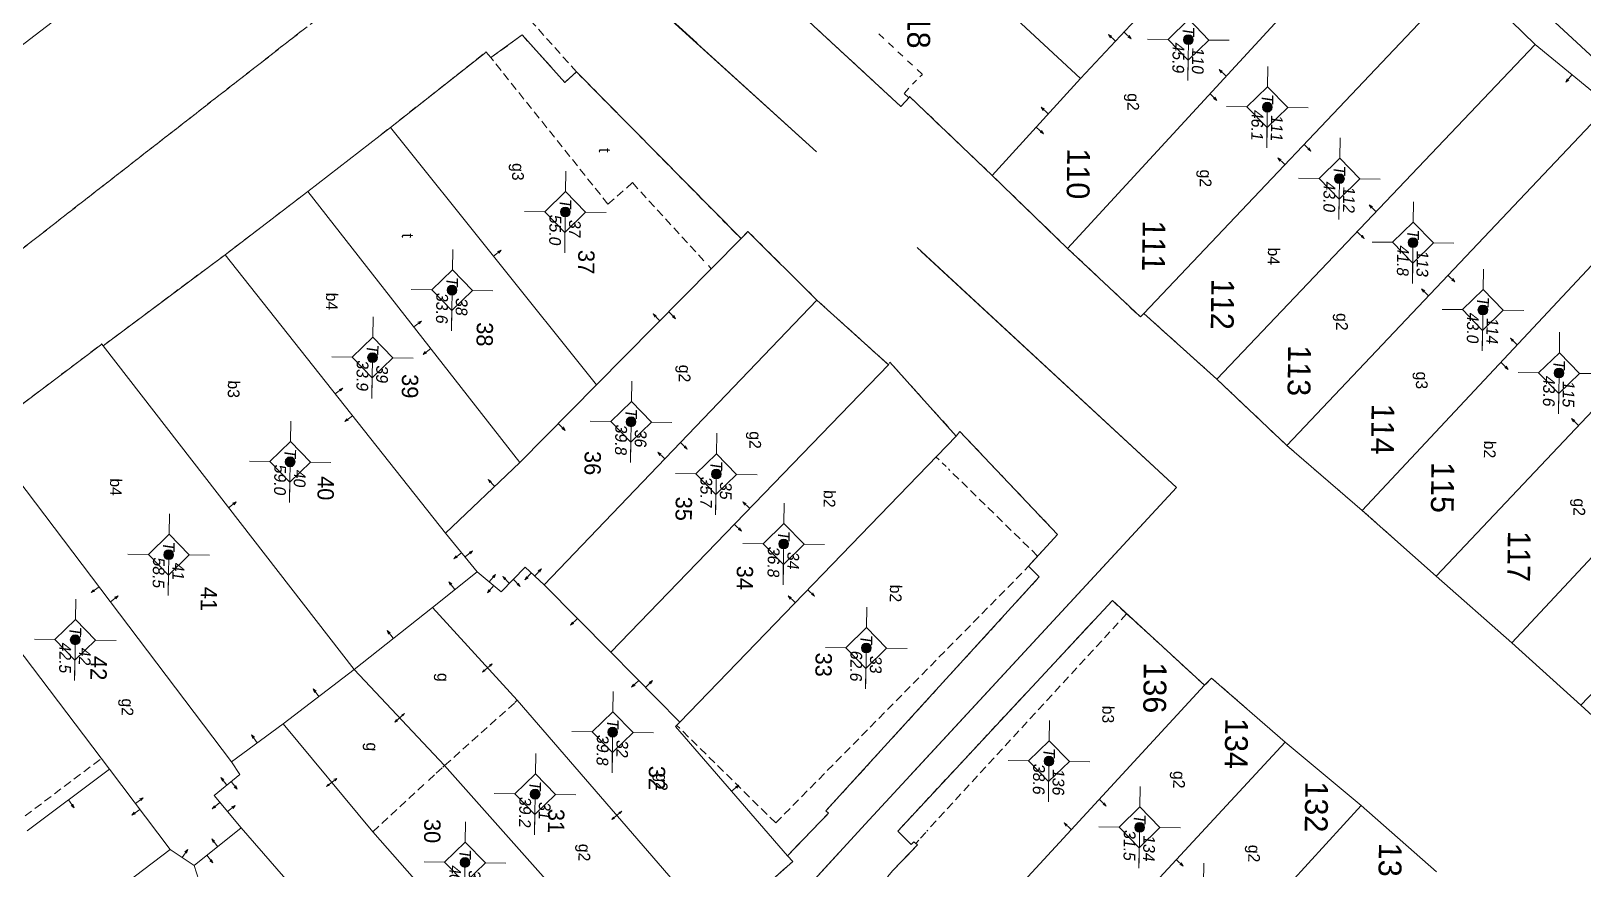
# Model space of a CAD drawing. Extents: x 601689 to 602595, y 1189742 to 1190763.
# Drawn here: x 602187.18 to 602234.73, y 1190335.29 to 1190360.97 of the extents above; entities that cross this region are included whole.
import ezdxf
from ezdxf.enums import TextEntityAlignment as Align

# ---------------------------------------------------------------- set-up
doc = ezdxf.new("R2010")
doc.units = 0
doc.header["$MEASUREMENT"] = 0
doc.linetypes.add('HIDDEN', pattern=[0.375, 0.25, -0.125])
for name, color, linetype in [('10', 250, 'Continuous'), ('11', 7, 'Continuous'), ('13', 7, 'Continuous'), ('14', 7, 'Continuous'), ('15', 7, 'Continuous'), ('16', 7, 'Continuous'), ('22', 7, 'Continuous'), ('53', 7, 'Continuous'), ('57', 7, 'Continuous')]:
    doc.layers.add(name, color=color, linetype=linetype)
doc.styles.add('TXT', font='vnshx.shx')

# ---------------------------------------------------------------- blocks, each defined once
blk = doc.blocks.new('NH3R')
at = {"layer": '16', "color": 7, "linetype": 'Continuous', "lineweight": 0}
for p, q in [((0, 0), (0.297, -0.005)), ((0.297, -0.005), (0.186, 0.031)), ((0.297, -0.005), (0.189, -0.033))]:
    blk.add_line(p, q, dxfattribs=at)
blk = doc.blocks.new('NH3')
at = {"layer": '16', "color": 7, "linetype": 'Continuous', "lineweight": 0}
for p, q in [((-0.199, -0.002), (-0.113, 0.021)), ((0.197, -0.012), (0.107, 0.015)), ((-0.199, -0.002), (0.197, -0.012)), ((-0.199, -0.002), (-0.116, -0.035)), ((0.197, -0.012), (0.104, -0.027))]:
    blk.add_line(p, q, dxfattribs=at)
blk = doc.blocks.new('*M919919919919')
at = {"layer": '13', "color": 3, "linetype": 'Continuous', "lineweight": 0}
blk.add_line((602496.999, 1189876.672), (602498.019, 1189876.672), dxfattribs=at)
at = {"layer": '13', "color": 3, "linetype": 'Continuous', "lineweight": 0, "style": 'TXT', "oblique": 7.6055}
for s, p in [('33', (602497.149, 1189876.972)), ('62.6', (602496.999, 1189876.372))]:
    blk.add_text(s, height=0.36, dxfattribs=at).set_placement(p, align=Align.MIDDLE_LEFT)
blk.add_text('T', height=0.36, dxfattribs=at).set_placement((602496.802, 1189876.672), align=Align.MIDDLE_RIGHT)
blk = doc.blocks.new('*M926926926926')
at = {"layer": '13', "color": 3, "linetype": 'Continuous', "lineweight": 0}
blk.add_line((602493.85, 1189874.095), (602494.87, 1189874.095), dxfattribs=at)
at = {"layer": '13', "color": 3, "linetype": 'Continuous', "lineweight": 0, "style": 'TXT', "oblique": 7.6055}
blk.add_text('T', height=0.36, dxfattribs=at).set_placement((602493.653, 1189874.095), align=Align.MIDDLE_RIGHT)
for s, p in [('34', (602494, 1189874.395)), ('36.8', (602493.85, 1189873.795))]:
    blk.add_text(s, height=0.36, dxfattribs=at).set_placement(p, align=Align.MIDDLE_LEFT)
blk = doc.blocks.new('*M930930930930')
at = {"layer": '13', "color": 3, "linetype": 'Continuous', "lineweight": 0}
blk.add_line((602491.738, 1189871.999), (602492.758, 1189871.999), dxfattribs=at)
at = {"layer": '13', "color": 3, "linetype": 'Continuous', "lineweight": 0, "style": 'TXT', "oblique": 7.6055}
for s, p in [('35', (602491.888, 1189872.299)), ('35.7', (602491.738, 1189871.699))]:
    blk.add_text(s, height=0.36, dxfattribs=at).set_placement(p, align=Align.MIDDLE_LEFT)
blk.add_text('T', height=0.36, dxfattribs=at).set_placement((602491.541, 1189871.999), align=Align.MIDDLE_RIGHT)
blk = doc.blocks.new('*M935935935935')
at = {"layer": '13', "color": 3, "linetype": 'Continuous', "lineweight": 0}
blk.add_line((602490.174, 1189869.367), (602491.194, 1189869.367), dxfattribs=at)
at = {"layer": '13', "color": 3, "linetype": 'Continuous', "lineweight": 0, "style": 'TXT', "oblique": 7.6055}
blk.add_text('T', height=0.36, dxfattribs=at).set_placement((602489.977, 1189869.367), align=Align.MIDDLE_RIGHT)
for s, p in [('36', (602490.324, 1189869.667)), ('39.8', (602490.174, 1189869.067))]:
    blk.add_text(s, height=0.36, dxfattribs=at).set_placement(p, align=Align.MIDDLE_LEFT)
blk = doc.blocks.new('*M936936936936')
at = {"layer": '13', "color": 3, "linetype": 'Continuous', "lineweight": 0}
blk.add_line((602499.692, 1189868.94), (602500.712, 1189868.94), dxfattribs=at)
at = {"layer": '13', "color": 3, "linetype": 'Continuous', "lineweight": 0, "style": 'TXT', "oblique": 7.6055}
blk.add_text('T', height=0.36, dxfattribs=at).set_placement((602499.495, 1189868.94), align=Align.MIDDLE_RIGHT)
for s, p in [('32', (602499.842, 1189869.24)), ('39.8', (602499.692, 1189868.64))]:
    blk.add_text(s, height=0.36, dxfattribs=at).set_placement(p, align=Align.MIDDLE_LEFT)
blk = doc.blocks.new('*M941941941941')
at = {"layer": '13', "color": 3, "linetype": 'Continuous', "lineweight": 0}
blk.add_line((602483.774, 1189867.257), (602484.794, 1189867.257), dxfattribs=at)
at = {"layer": '13', "color": 3, "linetype": 'Continuous', "lineweight": 0, "style": 'TXT', "oblique": 7.6055}
for s, p in [('37', (602483.924, 1189867.557)), ('55.0', (602483.774, 1189866.957))]:
    blk.add_text(s, height=0.36, dxfattribs=at).set_placement(p, align=Align.MIDDLE_LEFT)
blk.add_text('T', height=0.36, dxfattribs=at).set_placement((602483.577, 1189867.257), align=Align.MIDDLE_RIGHT)
blk = doc.blocks.new('*M943943943943')
at = {"layer": '13', "color": 3, "linetype": 'Continuous', "lineweight": 0}
blk.add_line((602501.626, 1189866.592), (602502.646, 1189866.592), dxfattribs=at)
at = {"layer": '13', "color": 3, "linetype": 'Continuous', "lineweight": 0, "style": 'TXT', "oblique": 7.6055}
blk.add_text('T', height=0.36, dxfattribs=at).set_placement((602501.429, 1189866.592), align=Align.MIDDLE_RIGHT)
for s, p in [('31', (602501.776, 1189866.892)), ('39.2', (602501.626, 1189866.292))]:
    blk.add_text(s, height=0.36, dxfattribs=at).set_placement(p, align=Align.MIDDLE_LEFT)
blk = doc.blocks.new('*M947947947947')
at = {"layer": '13', "color": 3, "linetype": 'Continuous', "lineweight": 0}
blk.add_line((602503.75, 1189864.474), (602504.77, 1189864.474), dxfattribs=at)
at = {"layer": '13', "color": 3, "linetype": 'Continuous', "lineweight": 0, "style": 'TXT', "oblique": 7.6055}
for s, p in [('30', (602503.9, 1189864.774)), ('40.1', (602503.75, 1189864.174))]:
    blk.add_text(s, height=0.36, dxfattribs=at).set_placement(p, align=Align.MIDDLE_LEFT)
blk.add_text('T', height=0.36, dxfattribs=at).set_placement((602503.553, 1189864.474), align=Align.MIDDLE_RIGHT)
blk = doc.blocks.new('*M950950950950')
at = {"layer": '13', "color": 3, "linetype": 'Continuous', "lineweight": 0}
blk.add_line((602486.22, 1189863.824), (602487.24, 1189863.824), dxfattribs=at)
at = {"layer": '13', "color": 3, "linetype": 'Continuous', "lineweight": 0, "style": 'TXT', "oblique": 7.6055}
for s, p in [('38', (602486.37, 1189864.124)), ('33.6', (602486.22, 1189863.524))]:
    blk.add_text(s, height=0.36, dxfattribs=at).set_placement(p, align=Align.MIDDLE_LEFT)
blk.add_text('T', height=0.36, dxfattribs=at).set_placement((602486.023, 1189863.824), align=Align.MIDDLE_RIGHT)
blk = doc.blocks.new('*M954954954954')
at = {"layer": '13', "color": 3, "linetype": 'Continuous', "lineweight": 0}
blk.add_line((602488.321, 1189861.416), (602489.341, 1189861.416), dxfattribs=at)
at = {"layer": '13', "color": 3, "linetype": 'Continuous', "lineweight": 0, "style": 'TXT', "oblique": 7.6055}
for s, p in [('39', (602488.471, 1189861.716)), ('33.9', (602488.321, 1189861.116))]:
    blk.add_text(s, height=0.36, dxfattribs=at).set_placement(p, align=Align.MIDDLE_LEFT)
blk.add_text('T', height=0.36, dxfattribs=at).set_placement((602488.124, 1189861.416), align=Align.MIDDLE_RIGHT)
blk = doc.blocks.new('*M959959959959')
at = {"layer": '13', "color": 3, "linetype": 'Continuous', "lineweight": 0}
blk.add_line((602491.552, 1189858.939), (602492.572, 1189858.939), dxfattribs=at)
at = {"layer": '13', "color": 3, "linetype": 'Continuous', "lineweight": 0, "style": 'TXT', "oblique": 7.6055}
blk.add_text('T', height=0.36, dxfattribs=at).set_placement((602491.355, 1189858.939), align=Align.MIDDLE_RIGHT)
for s, p in [('40', (602491.702, 1189859.239)), ('59.0', (602491.552, 1189858.639))]:
    blk.add_text(s, height=0.36, dxfattribs=at).set_placement(p, align=Align.MIDDLE_LEFT)
blk = doc.blocks.new('*M970970970970')
at = {"layer": '13', "color": 3, "linetype": 'Continuous', "lineweight": 0}
blk.add_line((602494.451, 1189855.261), (602495.471, 1189855.261), dxfattribs=at)
at = {"layer": '13', "color": 3, "linetype": 'Continuous', "lineweight": 0, "style": 'TXT', "oblique": 7.6055}
for s, p in [('41', (602494.601, 1189855.561)), ('58.5', (602494.451, 1189854.961))]:
    blk.add_text(s, height=0.36, dxfattribs=at).set_placement(p, align=Align.MIDDLE_LEFT)
blk.add_text('T', height=0.36, dxfattribs=at).set_placement((602494.254, 1189855.261), align=Align.MIDDLE_RIGHT)
blk = doc.blocks.new('*M976976976976')
at = {"layer": '13', "color": 3, "linetype": 'Continuous', "lineweight": 0}
blk.add_line((602497.101, 1189852.434), (602498.121, 1189852.434), dxfattribs=at)
at = {"layer": '13', "color": 3, "linetype": 'Continuous', "lineweight": 0, "style": 'TXT', "oblique": 7.6055}
for s, p in [('42', (602497.251, 1189852.734)), ('42.5', (602497.101, 1189852.134))]:
    blk.add_text(s, height=0.36, dxfattribs=at).set_placement(p, align=Align.MIDDLE_LEFT)
blk.add_text('T', height=0.36, dxfattribs=at).set_placement((602496.904, 1189852.434), align=Align.MIDDLE_RIGHT)
blk = doc.blocks.new('CENTRD')
at = {"layer": '11', "linetype": 'Continuous', "lineweight": 0}
h = blk.add_hatch(color=2, dxfattribs=at)
edge = h.paths.add_edge_path()
edge.add_arc((0, 0), 0.15, 0, 360)
at = {"layer": '11', "color": 2, "linetype": 'Continuous', "lineweight": 0}
for p, q in [((0, 1.25), (0, 0.625)), ((0, 0.625), (-0.625, 0)), ((0.625, 0), (0, 0.625)), ((-0.625, 0), (-1.25, 0)), ((-0.625, 0), (0, -0.625)), ((0, -0.625), (0.625, 0)), ((1.25, 0), (0.625, 0)), ((0, -0.625), (0, -1.25))]:
    blk.add_line(p, q, dxfattribs=at)
blk.add_circle((0, 0), 0.15, dxfattribs=at)
blk = doc.blocks.new('*M1186118611861186')
at = {"layer": '13', "color": 3, "linetype": 'Continuous', "lineweight": 0}
blk.add_line((602488.268, 1189897.775), (602489.288, 1189897.775), dxfattribs=at)
at = {"layer": '13', "color": 3, "linetype": 'Continuous', "lineweight": 0, "style": 'TXT', "oblique": 7.6055}
for s, p in [('115', (602488.418, 1189898.075)), ('43.6', (602488.268, 1189897.475))]:
    blk.add_text(s, height=0.36, dxfattribs=at).set_placement(p, align=Align.MIDDLE_LEFT)
blk.add_text('T', height=0.36, dxfattribs=at).set_placement((602488.071, 1189897.775), align=Align.MIDDLE_RIGHT)
blk = doc.blocks.new('*M1190119011901190')
at = {"layer": '13', "color": 3, "linetype": 'Continuous', "lineweight": 0}
blk.add_line((602486.368, 1189895.413), (602487.388, 1189895.413), dxfattribs=at)
at = {"layer": '13', "color": 3, "linetype": 'Continuous', "lineweight": 0, "style": 'TXT', "oblique": 7.6055}
for s, p in [('114', (602486.518, 1189895.713)), ('43.0', (602486.368, 1189895.113))]:
    blk.add_text(s, height=0.36, dxfattribs=at).set_placement(p, align=Align.MIDDLE_LEFT)
blk.add_text('T', height=0.36, dxfattribs=at).set_placement((602486.171, 1189895.413), align=Align.MIDDLE_RIGHT)
blk = doc.blocks.new('*M1193119311931193')
at = {"layer": '13', "color": 3, "linetype": 'Continuous', "lineweight": 0}
blk.add_line((602484.336, 1189893.242), (602485.356, 1189893.242), dxfattribs=at)
at = {"layer": '13', "color": 3, "linetype": 'Continuous', "lineweight": 0, "style": 'TXT', "oblique": 7.6055}
for s, p in [('113', (602484.486, 1189893.542)), ('41.8', (602484.336, 1189892.942))]:
    blk.add_text(s, height=0.36, dxfattribs=at).set_placement(p, align=Align.MIDDLE_LEFT)
blk.add_text('T', height=0.36, dxfattribs=at).set_placement((602484.139, 1189893.242), align=Align.MIDDLE_RIGHT)
blk = doc.blocks.new('*M1195119511951195')
at = {"layer": '13', "color": 3, "linetype": 'Continuous', "lineweight": 0}
blk.add_line((602482.41, 1189890.96), (602483.43, 1189890.96), dxfattribs=at)
at = {"layer": '13', "color": 3, "linetype": 'Continuous', "lineweight": 0, "style": 'TXT', "oblique": 7.6055}
for s, p in [('112', (602482.56, 1189891.26)), ('43.0', (602482.41, 1189890.66))]:
    blk.add_text(s, height=0.36, dxfattribs=at).set_placement(p, align=Align.MIDDLE_LEFT)
blk.add_text('T', height=0.36, dxfattribs=at).set_placement((602482.213, 1189890.96), align=Align.MIDDLE_RIGHT)
blk = doc.blocks.new('*M1200120012001200')
at = {"layer": '13', "color": 3, "linetype": 'Continuous', "lineweight": 0}
blk.add_line((602480.25, 1189888.719), (602481.27, 1189888.719), dxfattribs=at)
at = {"layer": '13', "color": 3, "linetype": 'Continuous', "lineweight": 0, "style": 'TXT', "oblique": 7.6055}
for s, p in [('111', (602480.4, 1189889.019)), ('46.1', (602480.25, 1189888.419))]:
    blk.add_text(s, height=0.36, dxfattribs=at).set_placement(p, align=Align.MIDDLE_LEFT)
blk.add_text('T', height=0.36, dxfattribs=at).set_placement((602480.053, 1189888.719), align=Align.MIDDLE_RIGHT)
blk = doc.blocks.new('*M1205120512051205')
at = {"layer": '13', "color": 3, "linetype": 'Continuous', "lineweight": 0}
blk.add_line((602478.219, 1189886.272), (602479.239, 1189886.272), dxfattribs=at)
at = {"layer": '13', "color": 3, "linetype": 'Continuous', "lineweight": 0, "style": 'TXT', "oblique": 7.6055}
for s, p in [('110', (602478.369, 1189886.572)), ('45.9', (602478.219, 1189885.972))]:
    blk.add_text(s, height=0.36, dxfattribs=at).set_placement(p, align=Align.MIDDLE_LEFT)
blk.add_text('T', height=0.36, dxfattribs=at).set_placement((602478.022, 1189886.272), align=Align.MIDDLE_RIGHT)
blk = doc.blocks.new('*M1207120712071207')
at = {"layer": '13', "color": 3, "linetype": 'Continuous', "lineweight": 0}
blk.add_line((602502.374, 1189885.126), (602503.394, 1189885.126), dxfattribs=at)
at = {"layer": '13', "color": 3, "linetype": 'Continuous', "lineweight": 0, "style": 'TXT', "oblique": 7.6055}
blk.add_text('T', height=0.36, dxfattribs=at).set_placement((602502.177, 1189885.126), align=Align.MIDDLE_RIGHT)
for s, p in [('134', (602502.524, 1189885.426)), ('31.5', (602502.374, 1189884.826))]:
    blk.add_text(s, height=0.36, dxfattribs=at).set_placement(p, align=Align.MIDDLE_LEFT)
blk = doc.blocks.new('*M1211121112111211')
at = {"layer": '13', "color": 3, "linetype": 'Continuous', "lineweight": 0}
blk.add_line((602500.385, 1189882.32), (602501.405, 1189882.32), dxfattribs=at)
at = {"layer": '13', "color": 3, "linetype": 'Continuous', "lineweight": 0, "style": 'TXT', "oblique": 7.6055}
for s, p in [('136', (602500.535, 1189882.62)), ('38.6', (602500.385, 1189882.02))]:
    blk.add_text(s, height=0.36, dxfattribs=at).set_placement(p, align=Align.MIDDLE_LEFT)
blk.add_text('T', height=0.36, dxfattribs=at).set_placement((602500.188, 1189882.32), align=Align.MIDDLE_RIGHT)

msp = doc.modelspace()

# ---------------------------------------------------------------- linework, layer by layer
at = {"layer": '10', "color": 7, "linetype": 'Continuous', "lineweight": 0}
for p, q in [((602208.66, 1190369.453), (602219.334, 1190359.516)), ((602228.659, 1190364.868), (602218.944, 1190354.311)), ((602221.276, 1190352.319), (602231.098, 1190362.675)), ((602231.098, 1190362.675), (602233.27, 1190360.554)), ((602221.486, 1190361.807), (602219.334, 1190359.516)), ((602235.904, 1190359.359), (602233.603, 1190361.491)), ((602233.27, 1190360.554), (602223.519, 1190350.298)), ((602233.27, 1190360.554), (602235.534, 1190358.703)), ((602219.334, 1190359.516), (602216.634, 1190356.543)), ((602235.534, 1190358.703), (602225.661, 1190348.269)), ((602195.666, 1190356.05), (602198.193, 1190358.015)), ((602204.505, 1190350.129), (602198.193, 1190358.015)), ((602216.634, 1190356.543), (602218.944, 1190354.311)), ((602227.974, 1190346.277), (602237.677, 1190356.654)), ((602193.129, 1190354.115), (602195.666, 1190356.05)), ((602202.163, 1190347.751), (602195.666, 1190356.05)), ((602208.937, 1190354.608), (602204.505, 1190350.129)), ((602240.029, 1190354.632), (602230.236, 1190344.266)), ((602189.391, 1190351.327), (602193.129, 1190354.115)), ((602193.129, 1190354.115), (602199.883, 1190345.582)), ((602211.261, 1190352.726), (602202.901, 1190344.001)), ((602213.454, 1190350.746), (602211.261, 1190352.726)), ((602232.559, 1190342.224), (602242.252, 1190352.631)), ((602221.276, 1190352.319), (602223.519, 1190350.298)), ((602189.391, 1190351.327), (602197.085, 1190341.41)), ((602204.953, 1190341.933), (602213.454, 1190350.746)), ((602223.519, 1190350.298), (602225.661, 1190348.269)), ((602244.403, 1190350.572), (602234.672, 1190340.315)), ((602204.505, 1190350.129), (602202.163, 1190347.751)), ((602193.326, 1190338.571), (602185.89, 1190348.394)), ((602207.064, 1190339.793), (602215.534, 1190348.558)), ((602225.661, 1190348.269), (602227.974, 1190346.277)), ((602202.163, 1190347.751), (602199.883, 1190345.582)), ((602183.434, 1190346.468), (602189.583, 1190338.352)), ((602227.974, 1190346.277), (602230.236, 1190344.266)), ((602199.883, 1190345.582), (602200.857, 1190344.398)), ((602200.857, 1190344.398), (602199.482, 1190343.307)), ((602230.236, 1190344.266), (602232.559, 1190342.224)), ((602202.901, 1190344.001), (602204.953, 1190341.933)), ((602199.482, 1190343.307), (602197.085, 1190341.41)), ((602232.559, 1190342.224), (602234.672, 1190340.315)), ((602204.953, 1190341.933), (602207.064, 1190339.793)), ((602197.085, 1190341.41), (602194.913, 1190339.74)), ((602223.14, 1190340.922), (602216.694, 1190333.94)), ((602234.672, 1190340.315), (602236.934, 1190338.224)), ((602194.913, 1190339.74), (602193.326, 1190338.571)), ((602227.94, 1190337.236), (602225.606, 1190339.178)), ((602187.067, 1190336.458), (602189.583, 1190338.352)), ((602189.583, 1190338.352), (602191.449, 1190335.887)), ((602227.94, 1190337.236), (602221.249, 1190329.938)), ((602230.251, 1190335.205), (602227.94, 1190337.236)), ((602193.618, 1190336.558), (602192.182, 1190335.397)), ((602201.573, 1190327.418), (602193.618, 1190336.558)), ((602182.901, 1190329.434), (602191.449, 1190335.887)), ((602191.449, 1190335.887), (602192.182, 1190335.397)), ((602192.182, 1190335.397), (602192.901, 1190333.127))]:
    msp.add_line(p, q, dxfattribs=at)
for points in [[(602216.634, 1190356.543), (602214.107, 1190358.958), (602213.832, 1190358.661), (602205.676, 1190366.204), (602208.66, 1190369.453)], [(602198.193, 1190358.015), (602201.125, 1190360.326), (602201.273, 1190360.154), (602202.232, 1190360.85), (602203.542, 1190359.393), (602203.897, 1190359.718), (602208.937, 1190354.608)], [(602208.937, 1190354.608), (602209.15, 1190354.825), (602211.261, 1190352.726)], [(602218.944, 1190354.311), (602221.174, 1190352.21), (602221.276, 1190352.319)], [(602185.89, 1190348.394), (602185.724, 1190348.647), (602189.352, 1190351.377), (602189.391, 1190351.327)], [(602215.534, 1190348.558), (602213.496, 1190350.826), (602213.454, 1190350.746)], [(602210.358, 1190335.697), (602211.616, 1190337), (602211.537, 1190337.072), (602218.075, 1190344.242), (602217.75, 1190344.567), (602218.633, 1190345.544), (602215.646, 1190348.696), (602215.534, 1190348.558)], [(602200.857, 1190344.398), (602201.588, 1190343.789), (602202.328, 1190344.538), (602202.901, 1190344.001)], [(602208.166, 1190333.428), (602202.083, 1190340.461), (602199.482, 1190343.307)], [(602223.14, 1190340.922), (602220.315, 1190343.522), (602213.738, 1190336.451), (602214.153, 1190336.045), (602214.234, 1190336.124), (602214.343, 1190336.033), (602213.591, 1190335.243)], [(602197.085, 1190341.41), (602199.855, 1190338.462), (602206.05, 1190331.487)], [(602225.606, 1190339.178), (602223.353, 1190341.139), (602223.14, 1190340.922)], [(602210.358, 1190335.697), (602206.932, 1190339.655), (602207.064, 1190339.793)], [(602194.913, 1190339.74), (602197.657, 1190336.432), (602203.812, 1190329.437)], [(602218.263, 1190330.969), (602218.937, 1190331.98), (602225.606, 1190339.178)], [(602193.618, 1190336.558), (602192.793, 1190337.549), (602193.581, 1190338.188), (602193.326, 1190338.571)], [(602208.166, 1190333.428), (602210.525, 1190335.525), (602210.358, 1190335.697)]]:
    msp.add_lwpolyline(points, dxfattribs=at)
at = {"layer": '14', "color": 6, "linetype": 'HIDDEN', "lineweight": 0}
for p, q in [((602213.163, 1190360.88), (602213.311, 1190360.738)), ((602213.46, 1190360.606), (602213.608, 1190360.465)), ((602213.746, 1190360.333), (602213.894, 1190360.201)), ((602204.861, 1190355.664), (602201.273, 1190360.154)), ((602214.042, 1190360.059), (602214.19, 1190359.926)), ((602214.338, 1190359.794), (602214.487, 1190359.652)), ((602214.314, 1190359.465), (602214.192, 1190359.346)), ((602214.497, 1190359.642), (602214.415, 1190359.563)), ((602213.938, 1190359.06), (602214.076, 1190358.918)), ((602214.08, 1190359.218), (602213.948, 1190359.07)), ((602204.861, 1190355.664), (602205.621, 1190356.333)), ((602205.611, 1190356.324), (602207.857, 1190353.863)), ((602207.936, 1190353.782), (602208.024, 1190353.68)), ((602215.004, 1190347.834), (602214.906, 1190347.926)), ((602215.221, 1190347.622), (602215.103, 1190347.743)), ((602218.024, 1190344.883), (602215.29, 1190347.551)), ((602210.001, 1190336.703), (602217.75, 1190344.567)), ((602220.75, 1190343.115), (602214.628, 1190336.45)), ((602202.002, 1190340.392), (602202.083, 1190340.461)), ((602207.051, 1190339.613), (602206.962, 1190339.694)), ((602210.001, 1190336.703), (602207.051, 1190339.613)), ((602186.7, 1190336.692), (602189.338, 1190338.676)), ((602199.592, 1190338.225), (602199.785, 1190338.403)), ((602197.657, 1190336.432), (602199.248, 1190337.91)), ((602199.359, 1190338.008), (602199.572, 1190338.205)), ((602214.384, 1190336.173), (602214.293, 1190336.073)), ((602214.597, 1190336.41), (602214.435, 1190336.232))]:
    msp.add_line(p, q, dxfattribs=at)
msp.add_lwpolyline([(602199.805, 1190338.413), (602199.855, 1190338.462), (602202.002, 1190340.382)], dxfattribs=at)
at = {"layer": '22', "color": 7, "linetype": 'HIDDEN', "lineweight": 0}
for p, q in [((602205.676, 1190366.204), (602213.832, 1190358.661)), ((602195.464, 1190360.963), (602173.265, 1190343.657)), ((602201.273, 1190360.154), (602202.232, 1190360.85)), ((602201.273, 1190360.154), (602202.232, 1190360.85)), ((602202.232, 1190360.85), (602203.542, 1190359.393)), ((602202.232, 1190360.85), (602203.542, 1190359.393)), ((602198.193, 1190358.015), (602201.125, 1190360.326)), ((602199.942, 1190359.392), (602201.125, 1190360.326)), ((602201.125, 1190360.326), (602201.273, 1190360.154)), ((602201.125, 1190360.326), (602201.273, 1190360.154)), ((602203.542, 1190359.393), (602203.897, 1190359.718)), ((602203.542, 1190359.393), (602203.897, 1190359.718)), ((602203.897, 1190359.718), (602208.937, 1190354.608)), ((602203.897, 1190359.718), (602204.281, 1190359.332)), ((602214.107, 1190358.958), (602213.832, 1190358.661)), ((602214.107, 1190358.958), (602216.634, 1190356.543)), ((602197.91, 1190357.8), (602198.193, 1190358.015)), ((602216.634, 1190356.543), (602218.944, 1190354.311)), ((602193.129, 1190354.115), (602195.393, 1190355.844)), ((602208.937, 1190354.608), (602209.15, 1190354.825)), ((602209.15, 1190354.825), (602211.261, 1190352.726)), ((602189.391, 1190351.327), (602193.129, 1190354.115)), ((602218.944, 1190354.311), (602221.174, 1190352.21)), ((602213.454, 1190350.746), (602211.261, 1190352.726)), ((602221.174, 1190352.21), (602221.276, 1190352.319)), ((602221.276, 1190352.319), (602223.519, 1190350.298)), ((602185.724, 1190348.647), (602189.352, 1190351.377)), ((602189.352, 1190351.377), (602189.391, 1190351.327)), ((602213.496, 1190350.826), (602213.454, 1190350.746)), ((602215.534, 1190348.558), (602213.496, 1190350.826)), ((602223.519, 1190350.298), (602225.661, 1190348.269)), ((602215.646, 1190348.696), (602215.534, 1190348.558)), ((602218.633, 1190345.544), (602215.646, 1190348.696)), ((602225.661, 1190348.269), (602227.974, 1190346.277)), ((602227.974, 1190346.277), (602228.991, 1190345.373)), ((602218.024, 1190344.883), (602218.633, 1190345.544)), ((602217.75, 1190344.567), (602218.024, 1190344.883)), ((602218.075, 1190344.242), (602217.75, 1190344.567)), ((602211.537, 1190337.072), (602218.075, 1190344.242)), ((602210.358, 1190335.697), (602211.616, 1190337)), ((602211.616, 1190337), (602211.537, 1190337.072)), ((602208.166, 1190333.428), (602210.525, 1190335.525)), ((602210.525, 1190335.525), (602210.358, 1190335.697))]:
    msp.add_line(p, q, dxfattribs=at)
for points in [[(602203.897, 1190359.718), (602199.78, 1190364.324), (602173.265, 1190343.657)], [(602203.897, 1190359.718), (602199.78, 1190364.324), (602194.22, 1190359.99)], [(602203.897, 1190359.718), (602199.78, 1190364.324), (602195.191, 1190360.747)], [(602224.43, 1190340.205), (602223.353, 1190341.139), (602223.14, 1190340.922), (602220.75, 1190343.115), (602220.315, 1190343.522), (602213.738, 1190336.451), (602214.153, 1190336.045), (602214.234, 1190336.124), (602214.343, 1190336.033), (602213.591, 1190335.243), (602208.336, 1190329.015), (602207.776, 1190328.283), (602210.137, 1190326.181), (602212.47, 1190324.199), (602214.644, 1190322.298), (602216.897, 1190320.297), (602219.16, 1190318.336), (602221.482, 1190316.294), (602223.754, 1190314.223), (602227.698, 1190310.859)]]:
    msp.add_lwpolyline(points, dxfattribs=at)
for p in [(602201.125, 1190360.326), (602201.125, 1190360.326), (602201.273, 1190360.154), (602201.273, 1190360.154), (602203.542, 1190359.393), (602203.542, 1190359.393), (602214.107, 1190358.958), (602213.832, 1190358.661), (602208.937, 1190354.608), (602209.15, 1190354.825), (602189.352, 1190351.377), (602189.452, 1190351.366)]:
    msp.add_point(p, dxfattribs=at)
at = {"layer": '57', "color": 172, "linetype": 'Continuous', "lineweight": 0}
for p, q in [((602211.254, 1190357.267), (602193.405, 1190373.463)), ((602168.533, 1190346.452), (602194.548, 1190366.398)), ((602211.254, 1190357.267), (602201.295, 1190366.3))]:
    msp.add_line(p, q, dxfattribs=at)
for points in [[(602207.579, 1190360.607), (602193.315, 1190373.544), (602189, 1190377.463)], [(602214.279, 1190321.173), (602205.421, 1190328.665), (602212.741, 1190336.665), (602222.283, 1190346.985), (602214.442, 1190354.223)], [(602214.101, 1190338.136), (602222.283, 1190346.985), (602214.334, 1190354.335)], [(602214.021, 1190321.397), (602205.421, 1190328.665), (602211.939, 1190335.787)]]:
    msp.add_lwpolyline(points, dxfattribs=at)

# ---------------------------------------------------------------- block references
at = {"layer": '11', "color": 2, "linetype": 'Continuous', "lineweight": 0, "rotation": 269.1680420500809}
for p in [(602222.646, 1190360.704), (602225.063, 1190358.637), (602227.273, 1190356.445), (602203.552, 1190355.425), (602229.526, 1190354.486), (602200.084, 1190353.029), (602231.668, 1190352.423), (602197.646, 1190350.964), (602234.002, 1190350.489), (602205.569, 1190348.995), (602195.122, 1190347.769), (602208.178, 1190347.393), (602210.243, 1190345.251), (602191.403, 1190344.924), (602188.537, 1190342.315), (602212.774, 1190342.065), (602205.004, 1190339.485), (602218.372, 1190338.597), (602202.628, 1190337.585), (602221.149, 1190336.568), (602200.48, 1190335.492), (602223.102, 1190334.218)]:
    msp.add_blockref('CENTRD', p, dxfattribs=at)
at = {"layer": '13', "color": 3, "linetype": 'Continuous', "lineweight": 0, "rotation": 269.1680420500809}
for name in ['*M1205120512051205', '*M1200120012001200', '*M1195119511951195', '*M941941941941', '*M1193119311931193', '*M950950950950', '*M1190119011901190', '*M954954954954', '*M1186118611861186', '*M935935935935', '*M959959959959', '*M930930930930', '*M926926926926', '*M970970970970', '*M976976976976', '*M919919919919', '*M936936936936', '*M1211121112111211', '*M943943943943', '*M1207120712071207', '*M947947947947']:
    msp.add_blockref(name, (-578790.27, 1810052.359), dxfattribs=at)
at = {"layer": '16', "color": 7, "linetype": 'Continuous', "lineweight": 0}
for name, p, xscale, yscale, rotation in [('NH3R', (602220.41, 1190360.661), 1.000002453164529, 1.000002453164529, 136.7996277665218), ('NH3R', (602220.674, 1190360.937), 1.000002453164529, 1.000002453164529, 316.7996277665218), ('NH3R', (602234.397, 1190359.629), 1.000002856509718, 1.000002856509718, 230.7379488683594), ('NH3R', (602226.188, 1190357.492), 1.000001684995425, 1.000001684995425, 316.5071213682351), ('NH3R', (602225.599, 1190356.879), 1.000001684995425, 1.000001684995425, 136.507121368235), ('NH3R', (602228.399, 1190355.432), 1.000001337356186, 1.000001337356186, 136.4504783673249), ('NH3R', (602227.821, 1190354.819), 1.000001337356186, 1.000001337356186, 316.4504783673249), ('NH3R', (602201.349, 1190354.072), 1.00000199417784, 1.00000199417784, 38.66811187964257), ('NH3R', (602206.452, 1190352.092), 0.9999987565668986, 0.9999987565668986, 135.2989414792885), ('NH3R', (602206.726, 1190352.368), 0.9999987565668988, 0.9999987565668988, 315.2989414792884), ('NH3R', (602198.91, 1190351.905), 1.000001692194542, 1.000001692194542, 38.05123208494507), ('NH3R', (602199.43, 1190351.239), 1.000001692194542, 1.000001692194542, 218.0512320849449), ('NH3R', (602232.723, 1190351.351), 1.000001207902172, 1.000001207902172, 136.9225839998702), ('NH3R', (602232.226, 1190350.809), 1.000001207902172, 1.000001207902172, 316.9225839998703), ('NH3R', (602196.501, 1190349.848), 1.000003043155208, 1.000003043155208, 38.35549672937514), ('NH3R', (602197.032, 1190349.181), 1.000003043155208, 1.000003043155208, 218.355496729375), ('NH3R', (602207.081, 1190348.363), 1.00000290277265, 1.00000290277265, 316.2235440916198), ('NH3R', (602206.604, 1190347.86), 1.00000290277265, 1.00000290277265, 136.2235440916199), ('NH3R', (602201.392, 1190347.011), 1.000001331501482, 1.000001331501482, 134.0256042270496), ('NH3R', (602193.233, 1190346.363), 0.9999970775838972, 0.9999970775838972, 37.80543290979581), ('NH3R', (602209.204, 1190346.334), 0.9999989248575268, 0.9999989248575268, 136.0349707510147), ('NH3R', (602208.737, 1190345.85), 0.9999989248575266, 0.9999989248575266, 316.0349707510146), ('NH3R', (602200.374, 1190344.985), 1.000001987228096, 1.000001987228096, 219.4452762998749), ('NH3R', (602200.482, 1190344.854), 1.000001987228096, 1.000001987228096, 39.44527629987493), ('NH3R', (602200.169, 1190343.858), 0.9999982258581738, 0.9999982258581738, 128.4407978399074), ('NH3R', (602201.222, 1190344.093), 1.000001300926917, 1.000001300926917, 50.17747262710521), ('NH3R', (602201.361, 1190343.982), 1.000001300926917, 1.000001300926917, 230.1774726271052), ('NH3R', (602210.594, 1190343.455), 0.9999989248575268, 0.9999989248575268, 136.0349707510147), ('NH3R', (602210.979, 1190343.859), 0.9999989248575266, 0.9999989248575266, 316.0349707510146), ('NH3R', (602198.278, 1190342.364), 1.000003173866659, 1.000003173866659, 128.3740812993853), ('NH3R', (602203.927, 1190342.967), 0.9999976393124348, 0.9999976393124348, 224.771010125893), ('NH3', (602201.166, 1190341.445), 0.9999982517598972, 0.9999982517598972, 222.7050153288848), ('NH3', (602198.475, 1190339.931), 0.9999978865769752, 0.9999978865769752, 43.20507697466474), ('NH3R', (602193.186, 1190337.863), 1.000001947676343, 1.000001947676343, 129.0283045547395), ('NH3R', (602193.318, 1190337.971), 1.000001947676343, 1.000001947676343, 309.0283045547397), ('NH3', (602196.398, 1190337.939), 1.000002452741689, 1.000002452741689, 219.8619992975598), ('NH3R', (602208.645, 1190337.672), 1.00000240174077, 1.00000240174077, 40.88225458641503), ('NH3R', (602188.33, 1190337.41), 0.9999988510230264, 0.9999988510230264, 306.9885028806894), ('NH3R', (602219.049, 1190336.498), 1.000001291516023, 1.000001291516023, 136.4973038651627), ('NH3R', (602192.901, 1190335.977), 1.000001636065298, 1.000001636065298, 128.9428684319278), ('NH3R', (602192.567, 1190335.712), 1.000001636065298, 1.000001636065298, 308.9428684319278)]:
    msp.add_blockref(name, p, dxfattribs=dict(at, xscale=xscale, yscale=yscale, rotation=rotation))
for name, p, rotation in [('NH3R', (602223.806, 1190359.585), 137.3757926086135), ('NH3R', (602223.299, 1190359.051), 317.3757926086135), ('NH3R', (602218.349, 1190358.43), 137.7447059361168), ('NH3R', (602217.985, 1190358.024), 317.7447059361169), ('NH3R', (602230.004, 1190352.859), 136.5824646593384), ('NH3R', (602230.593, 1190353.492), 316.5824646593385), ('NH3R', (602203.339, 1190348.945), 315.4310294913448), ('NH3R', (602234.6, 1190348.886), 136.6298636046161), ('NH3R', (602202.615, 1190344.275), 46.79982488917382), ('NH3R', (602201.842, 1190344.045), 135.3744204140291), ('NH3R', (602201.964, 1190344.163), 315.3744204140291), ('NH3R', (602202.517, 1190344.366), 226.7998248891738), ('NH3R', (602189.27, 1190343.938), 217.1219783986726), ('NH3R', (602189.613, 1190343.483), 37.12197839867265), ('NH3R', (602196.004, 1190340.574), 127.5489241352703), ('NH3R', (602205.801, 1190341.07), 224.6200748447748), ('NH3R', (602206.008, 1190340.858), 44.62007484477495), ('NH3R', (602194.114, 1190339.161), 126.3695261470243), ('NH3R', (602190.379, 1190337.302), 37.12197839867265), ('NH3R', (602219.912, 1190337.427), 317.2815139027687), ('NH3R', (602190.516, 1190337.12), 217.1219783986726), ('NH3R', (602192.969, 1190337.326), 219.814307985261), ('NH3R', (602193.205, 1190337.053), 39.81430798526097), ('NH3', (602205.124, 1190336.94), 40.85446994029039), ('NH3R', (602191.816, 1190335.642), 56.24602539792628), ('NH3R', (602222.267, 1190335.585), 317.1872351085507)]:
    msp.add_blockref(name, p, dxfattribs=dict(at, rotation=rotation))

# ---------------------------------------------------------------- texts
at = {"layer": '15', "color": 7, "linetype": 'Continuous', "lineweight": 0, "style": 'TXT'}
for s, p in [('g2', (602220.775, 1190358.799)), ('t', (602204.584, 1190357.319)), ('g3', (602201.924, 1190356.657)), ('g2', (602222.993, 1190356.458)), ('t', (602198.547, 1190354.701)), ('b4', (602225.08, 1190354.07)), ('b4', (602196.22, 1190352.686)), ('g2', (602227.173, 1190352.061)), ('g2', (602207.03, 1190350.477)), ('b3', (602193.213, 1190349.997)), ('g3', (602229.618, 1190350.267)), ('g2', (602209.193, 1190348.438)), ('b2', (602231.7, 1190348.149)), ('b4', (602189.602, 1190346.996)), ('b2', (602211.468, 1190346.637)), ('g2', (602234.445, 1190346.381)), ('b2', (602213.498, 1190343.738)), ('g', (602199.632, 1190341.167)), ('g2', (602189.959, 1190340.251)), ('b3', (602220.008, 1190340.029)), ('g', (602197.453, 1190339.037)), ('g2', (602206.328, 1190337.956)), ('g2', (602222.18, 1190338.029)), ('g2', (602203.959, 1190335.798)), ('g2', (602224.479, 1190335.767))]:
    msp.add_text(s, height=0.36, rotation=269.2144, dxfattribs=at).set_placement(p, align=Align.CENTER)
at = {"layer": '53', "color": 200, "linetype": 'Continuous', "lineweight": 0, "style": 'TXT'}
for s, height, p in [('118', 0.7, (602214.399, 1190361.994)), ('110', 0.7, (602219.285, 1190357.376)), ('111', 0.7, (602221.595, 1190355.165)), ('37', 0.5, (602204.201, 1190354.263)), ('112', 0.7, (602223.701, 1190353.376)), ('38', 0.5, (602201.091, 1190352.046)), ('113', 0.7, (602226.053, 1190351.344)), ('39', 0.5, (602198.8, 1190350.457)), ('114', 0.7, (602228.609, 1190349.548)), ('36', 0.5, (602204.397, 1190348.101)), ('115', 0.7, (602230.444, 1190347.763)), ('40', 0.5, (602196.217, 1190347.332)), ('35', 0.5, (602207.188, 1190346.702)), ('117', 0.7, (602232.785, 1190345.651)), ('34', 0.5, (602209.059, 1190344.586)), ('41', 0.5, (602192.639, 1190343.941)), ('42', 0.5, (602189.26, 1190341.818)), ('33', 0.5, (602211.473, 1190341.923)), ('136', 0.7, (602221.63, 1190341.624)), ('134', 0.7, (602224.126, 1190339.919)), ('32', 0.5, (602206.365, 1190338.453)), ('132', 0.7, (602226.579, 1190337.975)), ('31', 0.5, (602203.277, 1190337.135)), ('30', 0.5, (602199.483, 1190336.827)), ('130', 0.7, (602228.834, 1190336.095))]:
    msp.add_text(s, height=height, rotation=269.2144, dxfattribs=at).set_placement(p, align=Align.MIDDLE_LEFT)

doc.saveas('drawing.dxf')
